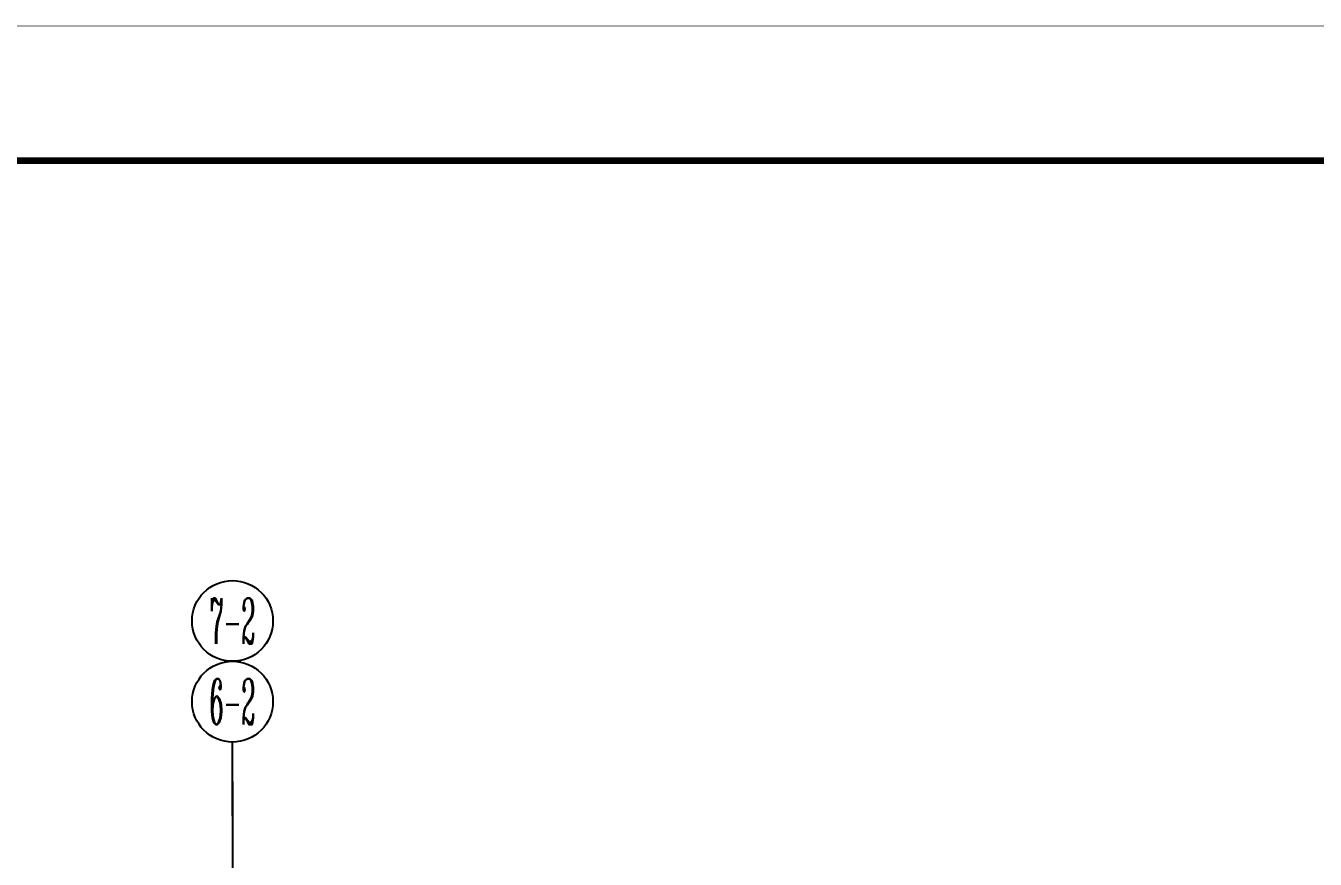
# Model space of a CAD drawing. Extents: x -778003 to -147913, y -2164908 to -814216.
# Drawn here: x -477080 to -472293, y -1276732 to -1273637 of the extents above; entities that cross this region are included whole.
import ezdxf
from ezdxf.enums import TextEntityAlignment as Align

# ---------------------------------------------------------------- set-up
doc = ezdxf.new("R2010")
doc.units = 0
doc.header["$LTSCALE"] = 1000
doc.header["$MEASUREMENT"] = 0
doc.linetypes.add('结构柱网$0$DOTE', pattern=[2.42, 2, -0.2, 0.02, -0.2])
doc.layers.get('0').update_dxf_attribs({"linetype": 'CONTINUOUS'})
doc.layers.add('结构柱网$0$S-ANNO-DOTE', color=230, linetype='结构柱网$0$DOTE')
doc.layers.add('结构柱网$0$建-轴网-尺寸', color=86, linetype='CONTINUOUS')
doc.styles.add('结构柱网$0$_TCH_AXIS', font='COMPLEX', dxfattribs={"bigfont": 'GBCBIG'})

# ---------------------------------------------------------------- blocks, each defined once
blk = doc.blocks.new('结构柱网$0$_AXISO')
blk.add_circle((0, 0), 0.5)
blk = doc.blocks.new('A1')
for points, const_width in [([(-584266.3, -1025181.8), (-500166.3, -1025181.8), (-500166.3, -965781.8), (-584266.3, -965781.8)], 5), ([(-507666.3, -966781.8), (-581766.3, -966781.8), (-581766.3, -1024181.8), (-507666.3, -1024181.8)], 50)]:
    blk.add_lwpolyline(points, close=True, dxfattribs=dict(const_width=const_width))

msp = doc.modelspace()

# ---------------------------------------------------------------- linework, layer by layer
msp.add_lwpolyline([(-482875.2, -1274138.1), (-442575.2, -1274138.1), (-442575.2, -1302838.1), (-482875.2, -1302838.1)], close=True)
at = {"layer": '结构柱网$0$S-ANNO-DOTE'}
msp.add_line((-476312.6, -1276443.3), (-476312.6, -1287656.7), dxfattribs=at)
at = {"layer": '结构柱网$0$建-轴网-尺寸'}
msp.add_line((-476312.6, -1276570.9), (-476312.6, -1276297.1), dxfattribs=at)

# ---------------------------------------------------------------- block references
at = {"xscale": 0.5, "yscale": 0.5, "zscale": 0.5}
msp.add_blockref('A1', (-191992, -790747.2), dxfattribs=at)
at = {"layer": '结构柱网$0$建-轴网-尺寸'}
ref = msp.add_blockref('结构柱网$0$_AXISO', (-476312.6, -1275847.1), dxfattribs=dict(at, xscale=300, yscale=300, zscale=300))
ref.add_attrib('A', '7-2', dxfattribs={"height": 169.71, "style": '结构柱网$0$_TCH_AXIS', "width": 0.35}).set_placement((-476397.5, -1275931.9), (-476227.8, -1275931.9), align=Align.FIT)
ref = msp.add_blockref('结构柱网$0$_AXISO', (-476312.6, -1276147.1), dxfattribs=dict(at, xscale=300, yscale=300, zscale=300))
ref.add_attrib('A', '6-2', dxfattribs={"height": 169.71, "style": '结构柱网$0$_TCH_AXIS', "width": 0.35}).set_placement((-476397.5, -1276231.9), (-476227.8, -1276231.9), align=Align.FIT)

doc.saveas('drawing.dxf')
